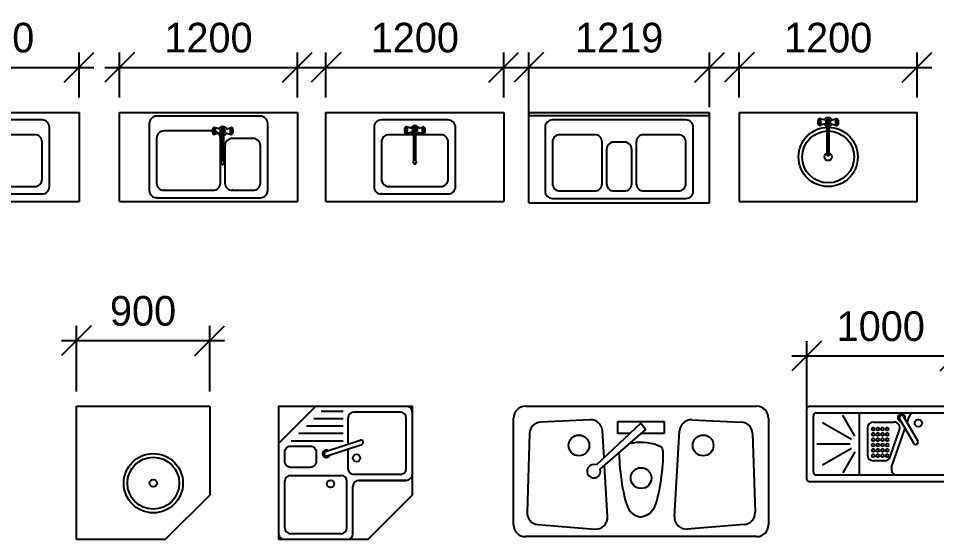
# Model space of a CAD drawing. Header units: millimetres. Extents: x 3103 to 179340, y -10977 to 70536.
# Drawn here: x 9506 to 15702, y 35999 to 39516 of the extents above; entities that cross this region are included whole.
import ezdxf

# ---------------------------------------------------------------- set-up
doc = ezdxf.new("R2010")
doc.units = ezdxf.units.MM
doc.header["$LTSCALE"] = 0.5
doc.layers.add('kuhnja', color=190, linetype='Continuous')
doc.layers.add('MEBEL', color=1, linetype='Continuous')
doc.styles.add('WROMLATS', font='wromlats.shx', dxfattribs={"bigfont": 'bigfont.shx'})
doc.dimstyles.new('juka', dxfattribs={"dimscale": 100, "dimtxt": 2, "dimasz": 2, "dimexe": 1, "dimexo": 1, "dimgap": 1, "dimtad": 1, "dimtoh": 1, "dimdec": 0, "dimzin": 0, "dimdsep": 46, "dimtxsty": 'WROMLATS', "dimblk": 'OBLIQUE', "dimcen": -3, "dimdle": 1, "dimclrd": 256, "dimclre": 256, "dimclrt": 256, "dimadec": 0, "dimazin": 0, "dimtfac": 1, "dimtdec": 0, "dimtix": 1, "dimtmove": 2, "dimatfit": 3, "dimldrblk": 'ORIGIN2', "dimfxl": 1, "dimtvp": 2.5, "dimtolj": 1, "dimtzin": 0, "dimarcsym": 0})

# ---------------------------------------------------------------- blocks, each defined once
blk = doc.blocks.new('Cab Base 2D_31')
at = {"layer": 'kuhnja', "linetype": 'Continuous'}
for p, q in [((0, 600), (1200, 600)), ((950, 575), (250, 575)), ((200, 525), (200, 75)), ((635.6, 497.6), (630.4, 493.8)), ((638.4, 499), (635.6, 497.6)), ((641.2, 497.6), (638.4, 499)), ((675.9, 487), (638.4, 499)), ((643.7, 493.4), (641.2, 497.6)), ((716.1, 487), (753.6, 499)), ((750.8, 497.6), (748.3, 493.4)), ((753.6, 499), (750.8, 497.6)), ((756.4, 497.6), (753.6, 499)), ((756.4, 497.6), (761.6, 493.8)), ((1000, 75), (1000, 525)), ((631, 475), (300, 475)), ((626.9, 485), (626, 478.5)), ((626, 478.5), (626, 471.5)), ((626, 471.5), (626.9, 465)), ((628.4, 490.3), (626.9, 485)), ((626.9, 465), (628.4, 459.7)), ((630.4, 493.8), (628.4, 490.3)), ((628.4, 459.7), (630.4, 456.2)), ((632.8, 495), (630.4, 493.8)), ((630.4, 456.2), (632.8, 455)), ((635.6, 452.4), (630.4, 456.2)), ((635.1, 493.8), (632.8, 495)), ((632.8, 455), (635.1, 456.2)), ((637.2, 490.3), (635.1, 493.8)), ((635.1, 456.2), (637.2, 459.7)), ((635.6, 452.4), (638.4, 451)), ((638.7, 485), (637.2, 490.3)), ((637.2, 459.7), (638.7, 465)), ((675.9, 463), (638.4, 451)), ((638.4, 451), (641.2, 452.4)), ((639.5, 478.5), (638.7, 485)), ((638.7, 465), (639.5, 471.5)), ((639.5, 471.5), (639.5, 478.5)), ((641.2, 452.4), (643.7, 456.6)), ((645.5, 487), (643.7, 493.4)), ((643.7, 456.6), (645.5, 463)), ((646.5, 479.2), (645.5, 487)), ((645.5, 463), (646.5, 470.8)), ((646.5, 470.8), (646.5, 479.2)), ((681.3, 483.5), (679.3, 478)), ((679.3, 478), (679.3, 472)), ((679.3, 472), (681.3, 466.5)), ((682.1, 483), (680.2, 477.8)), ((680.2, 477.8), (680.2, 472.2)), ((680.2, 472.2), (682.1, 467)), ((685.1, 488), (681.3, 483.5)), ((681.3, 466.5), (685.1, 462)), ((685.7, 487.3), (682.1, 483)), ((682.1, 467), (685.7, 462.7)), ((690.2, 491), (685.1, 488)), ((685.1, 462), (688.1, 460.2)), ((690.5, 490), (685.7, 487.3)), ((685.7, 462.7), (688.1, 461.4)), ((687.3, 480), (686.2, 476.7)), ((686.2, 476.7), (686.2, 473.3)), ((686.2, 473.3), (687.3, 470)), ((689.6, 482.7), (687.3, 480)), ((687.3, 470), (688.1, 469.1)), ((689.1, 479), (688.1, 476.4)), ((688.1, 476.4), (688.1, 269.3)), ((690.9, 481.1), (689.1, 479)), ((692.6, 484.4), (689.6, 482.7)), ((696, 492), (690.2, 491)), ((696, 491), (690.5, 490)), ((693.3, 482.5), (690.9, 481.1)), ((696, 485), (692.6, 484.4)), ((696, 483), (693.3, 482.5)), ((701.8, 491), (696, 492)), ((701.5, 490), (696, 491)), ((699.4, 484.4), (696, 485)), ((698.7, 482.5), (696, 483)), ((701.1, 481.1), (698.7, 482.5)), ((702.4, 482.7), (699.4, 484.4)), ((702.9, 479), (701.1, 481.1)), ((706.3, 487.3), (701.5, 490)), ((706.9, 488), (701.8, 491)), ((704.7, 480), (702.4, 482.7)), ((703.9, 476.4), (702.9, 479)), ((703.9, 269.3), (703.9, 476.4)), ((703.9, 469.1), (704.7, 470)), ((703.9, 461.4), (706.3, 462.7)), ((703.9, 460.2), (706.9, 462)), ((705.8, 476.7), (704.7, 480)), ((704.7, 470), (705.8, 473.3)), ((705.8, 473.3), (705.8, 476.7)), ((709.9, 483), (706.3, 487.3)), ((706.3, 462.7), (709.9, 467)), ((710.7, 483.5), (706.9, 488)), ((706.9, 462), (710.7, 466.5)), ((711.8, 477.8), (709.9, 483)), ((709.9, 467), (711.8, 472.2)), ((712.7, 478), (710.7, 483.5)), ((710.7, 466.5), (712.7, 472)), ((711.8, 472.2), (711.8, 477.8)), ((712.7, 472), (712.7, 478)), ((716.1, 463), (753.6, 451)), ((746.5, 487), (745.5, 479.2)), ((745.5, 479.2), (745.5, 470.8)), ((745.5, 470.8), (746.5, 463)), ((748.3, 493.4), (746.5, 487)), ((746.5, 463), (748.3, 456.6)), ((748.3, 456.6), (750.8, 452.4)), ((750.8, 452.4), (753.6, 451)), ((753.3, 485), (752.5, 478.5)), ((752.5, 478.5), (752.5, 471.5)), ((752.5, 471.5), (753.3, 465)), ((754.8, 490.3), (753.3, 485)), ((753.3, 465), (754.8, 459.7)), ((753.6, 451), (756.4, 452.4)), ((756.9, 493.8), (754.8, 490.3)), ((754.8, 459.7), (756.9, 456.2)), ((756.4, 452.4), (761.6, 456.2)), ((759.2, 495), (756.9, 493.8)), ((756.9, 456.2), (759.2, 455)), ((761.6, 493.8), (759.2, 495)), ((759.2, 455), (761.6, 456.2)), ((763.6, 490.3), (761.6, 493.8)), ((761.6, 456.2), (763.6, 459.7)), ((765.1, 485), (763.6, 490.3)), ((763.6, 459.7), (765.1, 465)), ((766, 478.5), (765.1, 485)), ((765.1, 465), (766, 471.5)), ((766, 471.5), (766, 478.5)), ((250, 425), (250, 125)), ((681, 125), (681, 425)), ((711, 375), (711, 125)), ((900, 425), (761, 425)), ((950, 125), (950, 375)), ((686.5, 267.4), (685.2, 263.9)), ((685.2, 263.9), (685.2, 260.2)), ((685.2, 260.2), (686.5, 256.7)), ((686.2, 256.3), (685.2, 260.2)), ((686.2, 256.3), (687.3, 253.1)), ((688.1, 269.3), (686.5, 267.4)), ((686.5, 256.7), (688.9, 253.8)), ((687.3, 253.1), (689.6, 250.5)), ((688.9, 253.8), (692.2, 252)), ((689.6, 250.5), (692.6, 248.8)), ((692.2, 252), (696, 251.3)), ((692.6, 248.8), (696, 248.3)), ((696, 251.3), (699.8, 252)), ((696, 248.3), (699.4, 248.8)), ((699.4, 248.8), (702.4, 250.5)), ((699.8, 252), (703.1, 253.8)), ((702.4, 250.5), (704.7, 253.1)), ((703.1, 253.8), (705.5, 256.7)), ((705.5, 267.4), (703.9, 269.3)), ((704.7, 253.1), (705.8, 256.3)), ((706.8, 263.9), (705.5, 267.4)), ((705.5, 256.7), (706.8, 260.2)), ((705.8, 256.3), (706.8, 260.2)), ((706.8, 260.2), (706.8, 263.9)), ((300, 75), (631, 75)), ((761, 75), (900, 75)), ((0, 0), (1200, 0)), ((250, 25), (950, 25))]:
    blk.add_line(p, q, dxfattribs=at)
at = {"layer": 'kuhnja'}
for p, q in [((0, 0), (0, 600)), ((1200, 600), (1200, 0))]:
    blk.add_line(p, q, dxfattribs=at)
at = {"layer": 'kuhnja', "linetype": 'Continuous'}
for centre, radius, start, end in [((250, 525), 50, 90, 180), ((950, 525), 50, 0, 90), ((696, 475), 30, 27.97653, 152.02347), ((300, 425), 50, 90, 180), ((631, 425), 50, 0, 90), ((696, 475), 30, 207.97653, 254.77469), ((696, 475), 30, 285.22531, 332.02347), ((761, 375), 50, 90, 180), ((900, 375), 50, 0, 90), ((300, 125), 50, 180, 270), ((631, 125), 50, 270, 0), ((761, 125), 50, 180, 270), ((900, 125), 50, 270, 0), ((250, 75), 50, 180, 270), ((950, 75), 50, 270, 0)]:
    blk.add_arc(centre, radius, start, end, dxfattribs=at)
for p in [(300, 75), (761, 75), (250, 25)]:
    blk.add_point(p, dxfattribs=at)
blk = doc.blocks.new('Cab Base 2D_34')
at = {"layer": 'kuhnja', "linetype": 'Continuous'}
for p, q in [((0, 600), (1200, 600)), ((200, 500), (200, 100)), ((950, 550), (250, 550)), ((534.4, 498.8), (532.4, 495.3)), ((539.6, 502.6), (534.4, 498.8)), ((536.8, 500), (534.4, 498.8)), ((539.1, 498.8), (536.8, 500)), ((541.2, 495.3), (539.1, 498.8)), ((542.4, 504), (539.6, 502.6)), ((545.2, 502.6), (542.4, 504)), ((579.9, 492), (542.4, 504)), ((547.7, 498.4), (545.2, 502.6)), ((549.5, 492), (547.7, 498.4)), ((594.2, 496), (589.1, 493)), ((600, 497), (594.2, 496)), ((600, 496), (594.5, 495)), ((605.8, 496), (600, 497)), ((605.5, 495), (600, 496)), ((610.9, 493), (605.8, 496)), ((620.1, 492), (657.6, 504)), ((652.3, 498.4), (650.5, 492)), ((654.8, 502.6), (652.3, 498.4)), ((657.6, 504), (654.8, 502.6)), ((660.4, 502.6), (657.6, 504)), ((660.9, 498.8), (658.8, 495.3)), ((660.4, 502.6), (665.6, 498.8)), ((663.2, 500), (660.9, 498.8)), ((665.6, 498.8), (663.2, 500)), ((667.6, 495.3), (665.6, 498.8)), ((1000, 100), (1000, 500)), ((535, 450), (300, 450)), ((530.9, 490), (530, 483.5)), ((530, 483.5), (530, 476.5)), ((530, 476.5), (530.9, 470)), ((532.4, 495.3), (530.9, 490)), ((530.9, 470), (532.4, 464.7)), ((532.4, 464.7), (534.4, 461.2)), ((534.4, 461.2), (536.8, 460)), ((539.6, 457.4), (534.4, 461.2)), ((536.8, 460), (539.1, 461.2)), ((539.1, 461.2), (541.2, 464.7)), ((539.6, 457.4), (542.4, 456)), ((542.7, 490), (541.2, 495.3)), ((541.2, 464.7), (542.7, 470)), ((579.9, 468), (542.4, 456)), ((542.4, 456), (545.2, 457.4)), ((543.5, 483.5), (542.7, 490)), ((542.7, 470), (543.5, 476.5)), ((543.5, 476.5), (543.5, 483.5)), ((545.2, 457.4), (547.7, 461.6)), ((547.7, 461.6), (549.5, 468)), ((550.5, 484.2), (549.5, 492)), ((549.5, 468), (550.5, 475.8)), ((550.5, 475.8), (550.5, 484.2)), ((585.3, 488.5), (583.3, 483)), ((583.3, 483), (583.3, 477)), ((583.3, 477), (585.3, 471.5)), ((586.1, 488), (584.2, 482.8)), ((584.2, 482.8), (584.2, 477.2)), ((584.2, 477.2), (586.1, 472)), ((589.1, 493), (585.3, 488.5)), ((585.3, 471.5), (589.1, 467)), ((589.7, 492.3), (586.1, 488)), ((586.1, 472), (589.7, 467.7)), ((589.1, 467), (592.1, 465.2)), ((594.5, 495), (589.7, 492.3)), ((589.7, 467.7), (592.1, 466.4)), ((591.3, 485), (590.2, 481.7)), ((590.2, 481.7), (590.2, 478.3)), ((590.2, 478.3), (591.3, 475)), ((593.6, 487.7), (591.3, 485)), ((591.3, 475), (592.1, 474.1)), ((593.1, 484), (592.1, 481.4)), ((592.1, 481.4), (592.1, 274.3)), ((594.9, 486.1), (593.1, 484)), ((596.6, 489.4), (593.6, 487.7)), ((597.3, 487.5), (594.9, 486.1)), ((600, 490), (596.6, 489.4)), ((600, 488), (597.3, 487.5)), ((603.4, 489.4), (600, 490)), ((602.7, 487.5), (600, 488)), ((605.1, 486.1), (602.7, 487.5)), ((606.4, 487.7), (603.4, 489.4)), ((606.9, 484), (605.1, 486.1)), ((610.3, 492.3), (605.5, 495)), ((608.7, 485), (606.4, 487.7)), ((607.9, 481.4), (606.9, 484)), ((607.9, 274.3), (607.9, 481.4)), ((607.9, 474.1), (608.7, 475)), ((607.9, 466.4), (610.3, 467.7)), ((607.9, 465.2), (610.9, 467)), ((609.8, 481.7), (608.7, 485)), ((608.7, 475), (609.8, 478.3)), ((609.8, 478.3), (609.8, 481.7)), ((613.9, 488), (610.3, 492.3)), ((610.3, 467.7), (613.9, 472)), ((614.7, 488.5), (610.9, 493)), ((610.9, 467), (614.7, 471.5)), ((615.8, 482.8), (613.9, 488)), ((613.9, 472), (615.8, 477.2)), ((616.7, 483), (614.7, 488.5)), ((614.7, 471.5), (616.7, 477)), ((615.8, 477.2), (615.8, 482.8)), ((616.7, 477), (616.7, 483)), ((620.1, 468), (657.6, 456)), ((650.5, 492), (649.5, 484.2)), ((649.5, 484.2), (649.5, 475.8)), ((649.5, 475.8), (650.5, 468)), ((650.5, 468), (652.3, 461.6)), ((652.3, 461.6), (654.8, 457.4)), ((654.8, 457.4), (657.6, 456)), ((657.3, 490), (656.5, 483.5)), ((656.5, 483.5), (656.5, 476.5)), ((656.5, 476.5), (657.3, 470)), ((658.8, 495.3), (657.3, 490)), ((657.3, 470), (658.8, 464.7)), ((657.6, 456), (660.4, 457.4)), ((658.8, 464.7), (660.9, 461.2)), ((660.4, 457.4), (665.6, 461.2)), ((660.9, 461.2), (663.2, 460)), ((663.2, 460), (665.6, 461.2)), ((900, 450), (665, 450)), ((665.6, 461.2), (667.6, 464.7)), ((669.1, 490), (667.6, 495.3)), ((667.6, 464.7), (669.1, 470)), ((670, 483.5), (669.1, 490)), ((669.1, 470), (670, 476.5)), ((670, 476.5), (670, 483.5)), ((250, 400), (250, 150)), ((585, 150), (585, 400)), ((615, 400), (615, 150)), ((950, 150), (950, 400)), ((590.5, 272.4), (589.2, 268.9)), ((589.2, 268.9), (589.2, 265.2)), ((589.2, 265.2), (590.5, 261.7)), ((590.2, 261.3), (589.2, 265.2)), ((590.2, 261.3), (591.3, 258.1)), ((592.1, 274.3), (590.5, 272.4)), ((590.5, 261.7), (592.9, 258.8)), ((591.3, 258.1), (593.6, 255.5)), ((592.9, 258.8), (596.2, 257)), ((593.6, 255.5), (596.6, 253.8)), ((596.2, 257), (600, 256.3)), ((596.6, 253.8), (600, 253.3)), ((600, 256.3), (603.8, 257)), ((600, 253.3), (603.4, 253.8)), ((603.4, 253.8), (606.4, 255.5)), ((603.8, 257), (607.1, 258.8)), ((606.4, 255.5), (608.7, 258.1)), ((607.1, 258.8), (609.5, 261.7)), ((609.5, 272.4), (607.9, 274.3)), ((608.7, 258.1), (609.8, 261.3)), ((610.8, 268.9), (609.5, 272.4)), ((609.5, 261.7), (610.8, 265.2)), ((609.8, 261.3), (610.8, 265.2)), ((610.8, 265.2), (610.8, 268.9)), ((300, 100), (535, 100)), ((665, 100), (900, 100)), ((0, 0), (1200, 0)), ((250, 50), (950, 50))]:
    blk.add_line(p, q, dxfattribs=at)
at = {"layer": 'kuhnja'}
for p, q in [((0, 0), (0, 600)), ((1200, 600), (1200, 0))]:
    blk.add_line(p, q, dxfattribs=at)
at = {"layer": 'kuhnja', "linetype": 'Continuous'}
for centre, radius, start, end in [((250, 500), 50, 90, 180), ((600, 480), 30, 27.97653, 152.02347), ((950, 500), 50, 0, 90), ((300, 400), 50, 90, 180), ((535, 400), 50, 0, 90), ((600, 480), 30, 207.97653, 254.77469), ((600, 480), 30, 285.22531, 332.02347), ((665, 400), 50, 90, 180), ((900, 400), 50, 0, 90), ((300, 150), 50, 180, 270), ((535, 150), 50, 270, 0), ((665, 150), 50, 180, 270), ((900, 150), 50, 270, 0), ((250, 100), 50, 180, 270), ((950, 100), 50, 270, 0)]:
    blk.add_arc(centre, radius, start, end, dxfattribs=at)
for p in [(300, 100), (665, 100), (250, 50)]:
    blk.add_point(p, dxfattribs=at)
blk = doc.blocks.new('Cab Base 2D_36')
at = {"layer": 'kuhnja', "linetype": 'Continuous'}
for p, q in [((0, 600), (1200, 600)), ((325, 500), (325, 100)), ((825, 550), (375, 550)), ((534.4, 498.8), (532.4, 495.3)), ((539.6, 502.6), (534.4, 498.8)), ((536.8, 500), (534.4, 498.8)), ((539.1, 498.8), (536.8, 500)), ((541.2, 495.3), (539.1, 498.8)), ((542.4, 504), (539.6, 502.6)), ((545.2, 502.6), (542.4, 504)), ((579.9, 492), (542.4, 504)), ((547.7, 498.4), (545.2, 502.6)), ((549.5, 492), (547.7, 498.4)), ((594.2, 496), (589.1, 493)), ((600, 497), (594.2, 496)), ((600, 496), (594.5, 495)), ((605.8, 496), (600, 497)), ((605.5, 495), (600, 496)), ((610.9, 493), (605.8, 496)), ((620.1, 492), (657.6, 504)), ((652.3, 498.4), (650.5, 492)), ((654.8, 502.6), (652.3, 498.4)), ((657.6, 504), (654.8, 502.6)), ((660.4, 502.6), (657.6, 504)), ((660.9, 498.8), (658.8, 495.3)), ((660.4, 502.6), (665.6, 498.8)), ((663.2, 500), (660.9, 498.8)), ((665.6, 498.8), (663.2, 500)), ((667.6, 495.3), (665.6, 498.8)), ((875, 100), (875, 500)), ((775, 450), (425, 450)), ((530.9, 490), (530, 483.5)), ((530, 483.5), (530, 476.5)), ((530, 476.5), (530.9, 470)), ((532.4, 495.3), (530.9, 490)), ((530.9, 470), (532.4, 464.7)), ((532.4, 464.7), (534.4, 461.2)), ((534.4, 461.2), (536.8, 460)), ((539.6, 457.4), (534.4, 461.2)), ((536.8, 460), (539.1, 461.2)), ((539.1, 461.2), (541.2, 464.7)), ((539.6, 457.4), (542.4, 456)), ((542.7, 490), (541.2, 495.3)), ((541.2, 464.7), (542.7, 470)), ((579.9, 468), (542.4, 456)), ((542.4, 456), (545.2, 457.4)), ((543.5, 483.5), (542.7, 490)), ((542.7, 470), (543.5, 476.5)), ((543.5, 476.5), (543.5, 483.5)), ((545.2, 457.4), (547.7, 461.6)), ((547.7, 461.6), (549.5, 468)), ((550.5, 484.2), (549.5, 492)), ((549.5, 468), (550.5, 475.8)), ((550.5, 475.8), (550.5, 484.2)), ((585.3, 488.5), (583.3, 483)), ((583.3, 483), (583.3, 477)), ((583.3, 477), (585.3, 471.5)), ((586.1, 488), (584.2, 482.8)), ((584.2, 482.8), (584.2, 477.2)), ((584.2, 477.2), (586.1, 472)), ((589.1, 493), (585.3, 488.5)), ((585.3, 471.5), (589.1, 467)), ((589.7, 492.3), (586.1, 488)), ((586.1, 472), (589.7, 467.7)), ((589.1, 467), (592.1, 465.2)), ((594.5, 495), (589.7, 492.3)), ((589.7, 467.7), (592.1, 466.4)), ((591.3, 485), (590.2, 481.7)), ((590.2, 481.7), (590.2, 478.3)), ((590.2, 478.3), (591.3, 475)), ((593.6, 487.7), (591.3, 485)), ((591.3, 475), (592.1, 474.1)), ((593.1, 484), (592.1, 481.4)), ((592.1, 481.4), (592.1, 274.3)), ((594.9, 486.1), (593.1, 484)), ((596.6, 489.4), (593.6, 487.7)), ((597.3, 487.5), (594.9, 486.1)), ((600, 490), (596.6, 489.4)), ((600, 488), (597.3, 487.5)), ((603.4, 489.4), (600, 490)), ((602.7, 487.5), (600, 488)), ((605.1, 486.1), (602.7, 487.5)), ((606.4, 487.7), (603.4, 489.4)), ((606.9, 484), (605.1, 486.1)), ((610.3, 492.3), (605.5, 495)), ((608.7, 485), (606.4, 487.7)), ((607.9, 481.4), (606.9, 484)), ((607.9, 274.3), (607.9, 481.4)), ((607.9, 474.1), (608.7, 475)), ((607.9, 466.4), (610.3, 467.7)), ((607.9, 465.2), (610.9, 467)), ((609.8, 481.7), (608.7, 485)), ((608.7, 475), (609.8, 478.3)), ((609.8, 478.3), (609.8, 481.7)), ((613.9, 488), (610.3, 492.3)), ((610.3, 467.7), (613.9, 472)), ((614.7, 488.5), (610.9, 493)), ((610.9, 467), (614.7, 471.5)), ((615.8, 482.8), (613.9, 488)), ((613.9, 472), (615.8, 477.2)), ((616.7, 483), (614.7, 488.5)), ((614.7, 471.5), (616.7, 477)), ((615.8, 477.2), (615.8, 482.8)), ((616.7, 477), (616.7, 483)), ((620.1, 468), (657.6, 456)), ((650.5, 492), (649.5, 484.2)), ((649.5, 484.2), (649.5, 475.8)), ((649.5, 475.8), (650.5, 468)), ((650.5, 468), (652.3, 461.6)), ((652.3, 461.6), (654.8, 457.4)), ((654.8, 457.4), (657.6, 456)), ((657.3, 490), (656.5, 483.5)), ((656.5, 483.5), (656.5, 476.5)), ((656.5, 476.5), (657.3, 470)), ((658.8, 495.3), (657.3, 490)), ((657.3, 470), (658.8, 464.7)), ((657.6, 456), (660.4, 457.4)), ((658.8, 464.7), (660.9, 461.2)), ((660.4, 457.4), (665.6, 461.2)), ((660.9, 461.2), (663.2, 460)), ((663.2, 460), (665.6, 461.2)), ((665.6, 461.2), (667.6, 464.7)), ((669.1, 490), (667.6, 495.3)), ((667.6, 464.7), (669.1, 470)), ((670, 483.5), (669.1, 490)), ((669.1, 470), (670, 476.5)), ((670, 476.5), (670, 483.5)), ((375, 400), (375, 150)), ((825, 150), (825, 400)), ((590.5, 272.4), (589.2, 268.9)), ((589.2, 268.9), (589.2, 265.2)), ((589.2, 265.2), (590.5, 261.7)), ((590.2, 261.3), (589.2, 265.2)), ((590.2, 261.3), (591.3, 258.1)), ((592.1, 274.3), (590.5, 272.4)), ((590.5, 261.7), (592.9, 258.8)), ((591.3, 258.1), (593.6, 255.5)), ((592.9, 258.8), (596.2, 257)), ((593.6, 255.5), (596.6, 253.8)), ((596.2, 257), (600, 256.3)), ((596.6, 253.8), (600, 253.3)), ((600, 256.3), (603.8, 257)), ((600, 253.3), (603.4, 253.8)), ((603.4, 253.8), (606.4, 255.5)), ((603.8, 257), (607.1, 258.8)), ((606.4, 255.5), (608.7, 258.1)), ((607.1, 258.8), (609.5, 261.7)), ((609.5, 272.4), (607.9, 274.3)), ((608.7, 258.1), (609.8, 261.3)), ((610.8, 268.9), (609.5, 272.4)), ((609.5, 261.7), (610.8, 265.2)), ((609.8, 261.3), (610.8, 265.2)), ((610.8, 265.2), (610.8, 268.9)), ((425, 100), (775, 100)), ((0, 0), (1200, 0)), ((375, 50), (825, 50))]:
    blk.add_line(p, q, dxfattribs=at)
at = {"layer": 'kuhnja'}
for p, q in [((0, 0), (0, 600)), ((1200, 600), (1200, 0))]:
    blk.add_line(p, q, dxfattribs=at)
at = {"layer": 'kuhnja', "linetype": 'Continuous'}
for centre, radius, start, end in [((375, 500), 50, 90, 180), ((600, 480), 30, 27.97653, 152.02347), ((825, 500), 50, 0, 90), ((425, 400), 50, 90, 180), ((600, 480), 30, 207.97653, 254.77469), ((600, 480), 30, 285.22531, 332.02347), ((775, 400), 50, 0, 90), ((425, 150), 50, 180, 270), ((775, 150), 50, 270, 0), ((375, 100), 50, 180, 270), ((825, 100), 50, 270, 0)]:
    blk.add_arc(centre, radius, start, end, dxfattribs=at)
for p in [(425, 100), (375, 50)]:
    blk.add_point(p, dxfattribs=at)
blk = doc.blocks.new('Cab Base 2D_37')
at = {"layer": 'kuhnja', "linetype": 'Continuous'}
for p, q in [((0, 600), (1200, 600)), ((542.4, 559), (539.6, 557.6)), ((545.2, 557.6), (542.4, 559)), ((579.9, 547), (542.4, 559)), ((620.1, 547), (657.6, 559)), ((657.6, 559), (654.8, 557.6)), ((660.4, 557.6), (657.6, 559)), ((530.9, 545), (530, 538.5)), ((530, 538.5), (530, 531.5)), ((530, 531.5), (530.9, 525)), ((532.4, 550.3), (530.9, 545)), ((530.9, 525), (532.4, 519.7)), ((534.4, 553.8), (532.4, 550.3)), ((532.4, 519.7), (534.4, 516.2)), ((539.6, 557.6), (534.4, 553.8)), ((536.8, 555), (534.4, 553.8)), ((534.4, 516.2), (536.8, 515)), ((539.6, 512.4), (534.4, 516.2)), ((539.1, 553.8), (536.8, 555)), ((536.8, 515), (539.1, 516.2)), ((541.2, 550.3), (539.1, 553.8)), ((539.1, 516.2), (541.2, 519.7)), ((539.6, 512.4), (542.4, 511)), ((542.7, 545), (541.2, 550.3)), ((541.2, 519.7), (542.7, 525)), ((579.9, 523), (542.4, 511)), ((542.4, 511), (545.2, 512.4)), ((543.5, 538.5), (542.7, 545)), ((542.7, 525), (543.5, 531.5)), ((543.5, 531.5), (543.5, 538.5)), ((547.7, 553.4), (545.2, 557.6)), ((545.2, 512.4), (547.7, 516.6)), ((549.5, 547), (547.7, 553.4)), ((547.7, 516.6), (549.5, 523)), ((550.5, 539.2), (549.5, 547)), ((549.5, 523), (550.5, 530.8)), ((550.5, 530.8), (550.5, 539.2)), ((585.3, 543.5), (583.3, 538)), ((583.3, 538), (583.3, 532)), ((583.3, 532), (585.3, 526.5)), ((586.1, 543), (584.2, 537.8)), ((584.2, 537.8), (584.2, 532.2)), ((584.2, 532.2), (586.1, 527)), ((589.1, 548), (585.3, 543.5)), ((585.3, 526.5), (589.1, 522)), ((589.7, 547.3), (586.1, 543)), ((586.1, 527), (589.7, 522.7)), ((594.2, 551), (589.1, 548)), ((589.1, 522), (592.1, 520.2)), ((594.5, 550), (589.7, 547.3)), ((589.7, 522.7), (592.1, 521.4)), ((591.3, 540), (590.2, 536.7)), ((590.2, 536.7), (590.2, 533.3)), ((590.2, 533.3), (591.3, 530)), ((593.6, 542.7), (591.3, 540)), ((591.3, 530), (592.1, 529.1)), ((593.1, 539), (592.1, 536.4)), ((592.1, 536.4), (592.1, 329.3)), ((594.9, 541.1), (593.1, 539)), ((596.6, 544.4), (593.6, 542.7)), ((600, 552), (594.2, 551)), ((600, 551), (594.5, 550)), ((597.3, 542.5), (594.9, 541.1)), ((600, 545), (596.6, 544.4)), ((600, 543), (597.3, 542.5)), ((605.8, 551), (600, 552)), ((605.5, 550), (600, 551)), ((603.4, 544.4), (600, 545)), ((602.7, 542.5), (600, 543)), ((605.1, 541.1), (602.7, 542.5)), ((606.4, 542.7), (603.4, 544.4)), ((606.9, 539), (605.1, 541.1)), ((610.3, 547.3), (605.5, 550)), ((610.9, 548), (605.8, 551)), ((608.7, 540), (606.4, 542.7)), ((607.9, 536.4), (606.9, 539)), ((607.9, 329.3), (607.9, 536.4)), ((607.9, 529.1), (608.7, 530)), ((607.9, 521.4), (610.3, 522.7)), ((607.9, 520.2), (610.9, 522)), ((609.8, 536.7), (608.7, 540)), ((608.7, 530), (609.8, 533.3)), ((609.8, 533.3), (609.8, 536.7)), ((613.9, 543), (610.3, 547.3)), ((610.3, 522.7), (613.9, 527)), ((614.7, 543.5), (610.9, 548)), ((610.9, 522), (614.7, 526.5)), ((615.8, 537.8), (613.9, 543)), ((613.9, 527), (615.8, 532.2)), ((616.7, 538), (614.7, 543.5)), ((614.7, 526.5), (616.7, 532)), ((615.8, 532.2), (615.8, 537.8)), ((616.7, 532), (616.7, 538)), ((620.1, 523), (657.6, 511)), ((650.5, 547), (649.5, 539.2)), ((649.5, 539.2), (649.5, 530.8)), ((649.5, 530.8), (650.5, 523)), ((652.3, 553.4), (650.5, 547)), ((650.5, 523), (652.3, 516.6)), ((654.8, 557.6), (652.3, 553.4)), ((652.3, 516.6), (654.8, 512.4)), ((654.8, 512.4), (657.6, 511)), ((657.3, 545), (656.5, 538.5)), ((656.5, 538.5), (656.5, 531.5)), ((656.5, 531.5), (657.3, 525)), ((658.8, 550.3), (657.3, 545)), ((657.3, 525), (658.8, 519.7)), ((657.6, 511), (660.4, 512.4)), ((660.9, 553.8), (658.8, 550.3)), ((658.8, 519.7), (660.9, 516.2)), ((660.4, 557.6), (665.6, 553.8)), ((660.4, 512.4), (665.6, 516.2)), ((663.2, 555), (660.9, 553.8)), ((660.9, 516.2), (663.2, 515)), ((665.6, 553.8), (663.2, 555)), ((663.2, 515), (665.6, 516.2)), ((667.6, 550.3), (665.6, 553.8)), ((665.6, 516.2), (667.6, 519.7)), ((669.1, 545), (667.6, 550.3)), ((667.6, 519.7), (669.1, 525)), ((670, 538.5), (669.1, 545)), ((669.1, 525), (670, 531.5)), ((670, 531.5), (670, 538.5)), ((590.5, 327.4), (589.2, 323.9)), ((589.2, 323.9), (589.2, 320.2)), ((589.2, 320.2), (590.5, 316.7)), ((590.2, 316.3), (589.2, 320.2)), ((590.2, 316.3), (591.3, 313.1)), ((592.1, 329.3), (590.5, 327.4)), ((590.5, 316.7), (592.9, 313.8)), ((591.3, 313.1), (593.6, 310.5)), ((592.9, 313.8), (596.2, 312)), ((593.6, 310.5), (596.6, 308.8)), ((596.2, 312), (600, 311.3)), ((600, 311.3), (603.8, 312)), ((603.4, 308.8), (606.4, 310.5)), ((603.8, 312), (607.1, 313.8)), ((606.4, 310.5), (608.7, 313.1)), ((607.1, 313.8), (609.5, 316.7)), ((609.5, 327.4), (607.9, 329.3)), ((608.7, 313.1), (609.8, 316.3)), ((610.8, 323.9), (609.5, 327.4)), ((609.5, 316.7), (610.8, 320.2)), ((609.8, 316.3), (610.8, 320.2)), ((610.8, 320.2), (610.8, 323.9)), ((596.6, 308.8), (600, 308.3)), ((600, 308.3), (603.4, 308.8)), ((0, 0), (1200, 0))]:
    blk.add_line(p, q, dxfattribs=at)
at = {"layer": 'kuhnja'}
for p, q in [((0, 600), (0, 0)), ((1200, 0), (1200, 600))]:
    blk.add_line(p, q, dxfattribs=at)
at = {"layer": 'kuhnja', "linetype": 'Continuous'}
for radius in [200, 175, 25]:
    blk.add_circle((600, 300), radius, dxfattribs=at)
for start, end in [(27.97653, 152.02347), (207.97653, 254.77469), (285.22531, 332.02347)]:
    blk.add_arc((600, 535), 30, start, end, dxfattribs=at)
blk = doc.blocks.new('Cab Base Corn-C Sink_49')
at = {"layer": 'kuhnja', "linetype": 'Continuous'}
for p, q in [((0, 0), (0, 900)), ((0, 900), (900, 900)), ((600, 0), (900, 300))]:
    blk.add_line(p, q, dxfattribs=at)
at = {"layer": 'kuhnja'}
for p, q in [((900, 900), (900, 300)), ((600, 0), (0, 0))]:
    blk.add_line(p, q, dxfattribs=at)
at = {"layer": 'kuhnja', "linetype": 'Continuous'}
for radius in [200, 175, 25]:
    blk.add_circle((519.3, 380.7), radius, dxfattribs=at)
blk = doc.blocks.new('s_21')
at = {"layer": 'kuhnja'}
for p, q in [((-250, -250), (0, 0)), ((0, 0), (610, 0)), ((183.4, -34.9), (35.9, -34.9)), ((570, -40), (256.5, -40)), ((650, -40), (650, -460)), ((183.4, -84.9), (-14.1, -84.9)), ((216.5, -80), (216.5, -256.9)), ((610, -420), (610, -80)), ((183.4, -184.9), (-114.1, -184.9)), ((183.4, -134.9), (-64.1, -134.9)), ((183.4, -234.9), (-165.9, -234.9)), ((66.1, -306.6), (300, -229.4)), ((-250, -860), (-250, -250)), ((75.5, -335), (309.4, -257.9)), ((216.5, -288.5), (216.5, -420)), ((-170, -466.5), (170, -466.5)), ((570, -460), (256.5, -460)), ((-210, -820), (-210, -506.5)), ((210, -820), (210, -506.5)), ((250, -860), (250, -540)), ((610, -500), (290, -500)), ((290, -500), (610, -500)), ((170, -860), (-170, -860)), ((210, -900), (-210, -900))]:
    blk.add_line(p, q, dxfattribs=at)
blk.add_lwpolyline([(-250, -900), (-250, 0), (650, 0), (650, -600), (350, -900), (-250, -900)], close=True, dxfattribs=at)
blk.add_lwpolyline([(-209.7, -372.5), (-209.7, -309, -0.414214), (-169.7, -269), (-38.2, -269, -0.414214), (1.8, -309), (1.8, -372.5, -0.414214), (-38.2, -412.5), (-169.7, -412.5, -0.414214)], format="xyb", close=True, dxfattribs=at)
for centre in [(273.8, -349.2), (99.2, -523.8)]:
    blk.add_circle(centre, 25, dxfattribs=at)
for centre, radius, start, end in [((610, -40), 40, 0, 90), ((256.5, -80), 40, 90, 180), ((570, -80), 40, 0, 90), ((304.7, -243.6), 15, 288.25982, 108.25982), ((70.8, -320.8), 25, 55.12972, 341.38992), ((70.8, -320.8), 15, 108.25982, 288.25982), ((256.5, -420), 40, 180, 270), ((570, -420), 40, 270, 0), ((-170, -506.5), 40, 90, 180), ((170, -506.5), 40, 0, 90), ((610, -460), 40, 270, 0), ((290, -540), 40, 90, 180), ((-210, -860), 40, 180, 270), ((-170, -820), 40, 180, 270), ((170, -820), 40, 270, 0), ((210, -860), 40, 270, 0)]:
    blk.add_arc(centre, radius, start, end, dxfattribs=at)
blk = doc.blocks.new('S_35')
at = {"layer": 'kuhnja'}
for p, q in [((-450, 2150), (450, 2150)), ((-550, 100), (-550, 2050)), ((-319.7, 2015.2), (344.4, 2036.7)), ((550, 2050), (550, 100)), ((380.1, 1357.4), (-341.3, 1400)), ((-420.3, 1270.4), (-319.7, 1270.4)), ((-420.3, 879.6), (-420.3, 1270.4)), ((-319.7, 1270.4), (-319.7, 1074.7)), ((-406.1, 1072.7), (-354.6, 1114.7)), ((-20.1, 731.5), (-354.6, 1114.7)), ((-406.1, 1072.7), (-55.6, 698)), ((-319.7, 980.4), (-319.7, 879.6)), ((-319.7, 879.6), (-420.3, 879.6)), ((380.1, 792.6), (-51.1, 767.2)), ((-116.7, 763.3), (-341.3, 750)), ((-435.3, 645.7), (-416.4, 230.2)), ((447.3, 205.3), (485.7, 684.8)), ((-319.7, 134.8), (344.4, 113.3)), ((450, 0), (-450, 0))]:
    blk.add_line(p, q, dxfattribs=at)
for points in [[(447.3, 1944.7), (485.7, 1465.2)], [(-435.3, 1504.3), (-416.4, 1919.8)], [(-219.7, 1215.8), (-219.3, 1217.5), (-216.5, 1226.6), (-213.6, 1234.4), (-210.2, 1241.1), (-205.9, 1246.6), (-200.1, 1251), (-192.4, 1254.5), (-182.3, 1257), (-169.4, 1258.7), (-153.1, 1259.5), (-133.2, 1259.5), (-110, 1258.9), (-83.9, 1257.5), (-55.5, 1255.4), (-25.1, 1252.7), (6.7, 1249.4), (39.5, 1245.5), (72.8, 1241), (106.2, 1236), (139.1, 1230.4), (171.2, 1224.3), (202, 1217.7), (231.1, 1210.5), (258, 1202.9), (282.3, 1194.7), (303.6, 1186.1), (321.5, 1176.9), (336.3, 1167), (348.6, 1155.9), (358.5, 1143.6), (366.7, 1129.6), (373.5, 1113.7), (379.3, 1095.6), (384.6, 1075)], [(-157.2, 888.6), (-83.9, 892.5), (-55.5, 894.6), (-25.1, 897.3), (6.7, 900.6), (39.5, 904.5), (72.8, 909), (106.2, 914), (139.1, 919.6), (171.2, 925.7), (202, 932.3), (231.1, 939.5), (258, 947.1), (282.3, 955.3), (303.6, 963.9), (321.5, 973.1), (336.3, 983), (348.6, 994.1), (358.5, 1006.4), (366.7, 1020.4), (373.5, 1036.3), (379.3, 1054.4), (384.6, 1075)]]:
    blk.add_lwpolyline(points, dxfattribs=at)
for centre in [(-219.2, 1598.7), (56.4, 1075), (-219.2, 551.3)]:
    blk.add_circle(centre, 87.5, dxfattribs=at)
for centre, radius, start, end in [((-450, 2050), 100, 90, 180), ((450, 2050), 100, 0, 90), ((-316.5, 1915.2), 100, 91.85316, 177.39745), ((347.7, 1936.7), 100, 4.57389, 91.85316), ((-335.4, 1499.8), 100, 177.39745, 266.62428), ((386, 1457.2), 100, 266.62428, 4.57389), ((151.8, 1074.9), 397.3, 159.23554, 194.53261), ((386, 692.8), 100, 355.42611, 93.37572), ((-335.4, 650.2), 100, 93.37572, 182.60255), ((-2.3, 677.1), 57.2, 158.23463, 108.0632), ((-316.5, 234.8), 100, 182.60255, 268.14684), ((347.7, 213.3), 100, 268.14684, 355.42611), ((-450, 100), 100, 180, 270), ((450, 100), 100, 270, 0)]:
    blk.add_arc(centre, radius, start, end, dxfattribs=at)
blk = doc.blocks.new('s_18')
at = {"layer": 'kuhnja'}
for p, q in [((-955, -190), (-955, 190)), ((-935, 210), (-645, 210)), ((-675.3, 52.5), (-756.8, 193.6)), ((-645, 210), (-645, -210)), ((-645, 210), (-65, 210)), ((-45, 190), (-45, -190)), ((-697.5, 30.3), (-893.8, 143.7)), ((-550, 148.1), (-411, 148.1)), ((-373, 170.1), (-276.9, 3.8)), ((-347, 185.1), (-251, 18.8)), ((-323, 143.5), (-309.3, 183.1)), ((-590, 108.1), (-590, -72.9)), ((-435.7, -86), (-373.2, 95)), ((-426.7, -156.9), (-335.9, 106)), ((-705.6, 0), (-932.3, 0)), ((-697.5, -30.3), (-893.8, -143.7)), ((-675.3, -52.5), (-756.8, -193.6)), ((-473.5, -112.9), (-550, -112.9)), ((-645, -210), (-935, -210)), ((-65, -210), (-645, -210))]:
    blk.add_line(p, q, dxfattribs=at)
blk.add_lwpolyline([(-1000, -235), (-1000, 235, -0.414214), (-980, 255), (-20, 255, -0.414214), (0, 235), (0, -235, -0.414214), (-20, -255), (-980, -255, -0.414214)], format="xyb", close=True, dxfattribs=at)
for centre, radius in [((-246.3, 140.4), 25), ((-551.8, 100.3), 10.1), ((-551.8, 64.4), 10.1), ((-520.2, 100.3), 10.1), ((-520.2, 64.4), 10.1), ((-488.5, 100.3), 10.1), ((-488.5, 64.4), 10.1), ((-456.9, 100.3), 10.1), ((-456.9, 64.4), 10.1), ((-551.8, 28.5), 10.1), ((-551.8, -7.4), 10.1), ((-520.2, 28.5), 10.1), ((-520.2, -7.4), 10.1), ((-488.5, 28.5), 10.1), ((-488.5, -7.4), 10.1), ((-456.9, 28.5), 10.1), ((-456.9, -7.4), 10.1), ((-551.8, -43.3), 10.1), ((-520.2, -43.3), 10.1), ((-488.5, -43.3), 10.1), ((-456.9, -43.3), 10.1), ((-551.8, -79.3), 10.1), ((-520.2, -79.3), 10.1), ((-488.5, -79.3), 10.1), ((-456.9, -79.3), 10.1)]:
    blk.add_circle(centre, radius, dxfattribs=at)
for centre, radius, start, end in [((-935, 190), 20, 90, 180), ((-360, 177.6), 25, 336.8699, 263.1301), ((-360, 177.6), 15, 30, 210), ((-271.5, 170), 40, 90, 160.95338), ((-65, 190), 20, 0, 90), ((-550, 108.1), 40, 90, 180), ((-411, 108.1), 40, 340.95338, 90), ((-263.9, 11.3), 15, 210, 30), ((-550, -72.9), 40, 180, 270), ((-473.5, -72.9), 40, 270, 340.95338), ((-388.9, -170), 40, 160.95338, 270), ((-935, -190), 20, 180, 270), ((-65, -190), 20, 270, 0)]:
    blk.add_arc(centre, radius, start, end, dxfattribs=at)
blk = doc.blocks.new('ra7')
at = {"layer": 'kuhnja'}
for p, q in [((0, -609.6), (0, 0)), ((0, 0), (1219.2, 0)), ((1219.2, -609.6), (1219.2, 0)), ((0, -20), (1219.2, -20)), ((1059.6, -50), (159.6, -50)), ((109.6, -100), (109.6, -529.6)), ((1109.6, -529.6), (1109.6, -100)), ((444.6, -150), (209.6, -150)), ((1009.6, -150), (774.6, -150)), ((159.6, -200), (159.6, -479.6)), ((494.6, -479.6), (494.6, -200)), ((644.6, -200), (574.6, -200)), ((724.6, -200), (724.6, -479.6)), ((1059.6, -479.6), (1059.6, -200)), ((524.6, -250), (524.6, -479.6)), ((694.6, -479.6), (694.6, -250)), ((209.6, -529.6), (209.6, -529.6)), ((209.6, -529.6), (444.6, -529.6)), ((574.6, -529.6), (574.6, -529.6)), ((574.6, -529.6), (644.6, -529.6)), ((774.6, -529.6), (774.6, -529.6)), ((774.6, -529.6), (1009.6, -529.6)), ((0, -609.6), (1219.2, -609.6)), ((159.6, -579.6), (159.6, -579.6)), ((159.6, -579.6), (1059.6, -579.6))]:
    blk.add_line(p, q, dxfattribs=at)
for centre, start, end in [((159.6, -100), 90, 180), ((1059.6, -100), 0, 90), ((209.6, -200), 90, 180), ((444.6, -200), 0, 90), ((774.6, -200), 90, 180), ((1009.6, -200), 0, 90), ((574.6, -250), 90, 180), ((644.6, -250), 0, 90), ((209.6, -479.6), 180, 270), ((444.6, -479.6), 270, 0), ((574.6, -479.6), 180, 270), ((644.6, -479.6), 270, 0), ((774.6, -479.6), 180, 270), ((1009.6, -479.6), 270, 0), ((159.6, -529.6), 180, 270), ((1059.6, -529.6), 270, 0)]:
    blk.add_arc(centre, 50, start, end, dxfattribs=at)
blk = doc.blocks.new('_Oblique')
at = {"color": 0, "lineweight": -2}
blk.add_line((-0.5, -0.5), (0.5, 0.5), dxfattribs=at)
blk = doc.blocks.new('*D772')
at = {"layer": 'Defpoints', "color": 0, "transparency": 16777216}
for p in [(9916.1, 39184.5), (8716.1, 38881), (9916.1, 38881)]:
    blk.add_point(p, dxfattribs=at)
at = {"layer": 'MEBEL', "lineweight": -2, "transparency": 16777216}
for p, q in [((8716.1, 38981), (8716.1, 39284.5)), ((9916.1, 38981), (9916.1, 39284.5)), ((8616.1, 39184.5), (10016.1, 39184.5))]:
    blk.add_line(p, q, dxfattribs=at)
at = {"layer": 'MEBEL', "lineweight": -2, "transparency": 16777216, "xscale": 200, "yscale": 200, "zscale": 200, "rotation": 180}
blk.add_blockref('_Oblique', (8716.1, 39184.5), dxfattribs=at)
at = {"layer": 'MEBEL', "lineweight": -2, "transparency": 16777216, "xscale": 200, "yscale": 200, "zscale": 200}
blk.add_blockref('_Oblique', (9916.1, 39184.5), dxfattribs=at)
at = {"layer": 'MEBEL', "transparency": 16777216, "insert": (9316.1, 39384.5), "char_height": 200, "attachment_point": 5, "style": 'WROMLATS'}
blk.add_mtext('\\A1;1200', dxfattribs=at)
blk = doc.blocks.new('_Origin2')
at = {"color": 0, "linetype": 'ByBlock', "lineweight": -2}
blk.add_line((-0.5, 0), (-1, 0), dxfattribs=at)
for radius in [0.5, 0.25]:
    blk.add_circle((0, 0), radius, dxfattribs=at)
blk = doc.blocks.new('*D773')
at = {"layer": 'Defpoints', "color": 0, "transparency": 16777216}
for p in [(11389, 39184.5), (10189, 38881), (11389, 38881)]:
    blk.add_point(p, dxfattribs=at)
at = {"layer": 'MEBEL', "lineweight": -2, "transparency": 16777216}
for p, q in [((10189, 38981), (10189, 39284.5)), ((11389, 38981), (11389, 39284.5)), ((10089, 39184.5), (11489, 39184.5))]:
    blk.add_line(p, q, dxfattribs=at)
at = {"layer": 'MEBEL', "lineweight": -2, "transparency": 16777216, "xscale": 200, "yscale": 200, "zscale": 200, "rotation": 180}
blk.add_blockref('_Oblique', (10189, 39184.5), dxfattribs=at)
at = {"layer": 'MEBEL', "lineweight": -2, "transparency": 16777216, "xscale": 200, "yscale": 200, "zscale": 200}
blk.add_blockref('_Oblique', (11389, 39184.5), dxfattribs=at)
at = {"layer": 'MEBEL', "transparency": 16777216, "insert": (10789, 39384.5), "char_height": 200, "attachment_point": 5, "style": 'WROMLATS'}
blk.add_mtext('\\A1;1200', dxfattribs=at)
blk = doc.blocks.new('*D774')
at = {"layer": 'Defpoints', "color": 0, "transparency": 16777216}
for p in [(12781.2, 39184.5), (11581.2, 38881), (12781.2, 38881)]:
    blk.add_point(p, dxfattribs=at)
at = {"layer": 'MEBEL', "lineweight": -2, "transparency": 16777216}
for p, q in [((11581.2, 38981), (11581.2, 39284.5)), ((12781.2, 38981), (12781.2, 39284.5)), ((11481.2, 39184.5), (12881.2, 39184.5))]:
    blk.add_line(p, q, dxfattribs=at)
at = {"layer": 'MEBEL', "lineweight": -2, "transparency": 16777216, "xscale": 200, "yscale": 200, "zscale": 200, "rotation": 180}
blk.add_blockref('_Oblique', (11581.2, 39184.5), dxfattribs=at)
at = {"layer": 'MEBEL', "lineweight": -2, "transparency": 16777216, "xscale": 200, "yscale": 200, "zscale": 200}
blk.add_blockref('_Oblique', (12781.2, 39184.5), dxfattribs=at)
at = {"layer": 'MEBEL', "transparency": 16777216, "insert": (12181.2, 39384.5), "char_height": 200, "attachment_point": 5, "style": 'WROMLATS'}
blk.add_mtext('\\A1;1200', dxfattribs=at)
blk = doc.blocks.new('*D775')
at = {"layer": 'Defpoints', "color": 0, "transparency": 16777216}
for p in [(14169.7, 39184.5), (14169.7, 38815.8), (12950.5, 38756.1)]:
    blk.add_point(p, dxfattribs=at)
at = {"layer": 'MEBEL', "lineweight": -2, "transparency": 16777216}
for p, q in [((12950.5, 38856.1), (12950.5, 39284.5)), ((14169.7, 38915.8), (14169.7, 39284.5)), ((12850.5, 39184.5), (14269.7, 39184.5))]:
    blk.add_line(p, q, dxfattribs=at)
at = {"layer": 'MEBEL', "lineweight": -2, "transparency": 16777216, "xscale": 200, "yscale": 200, "zscale": 200, "rotation": 180}
blk.add_blockref('_Oblique', (12950.5, 39184.5), dxfattribs=at)
at = {"layer": 'MEBEL', "lineweight": -2, "transparency": 16777216, "xscale": 200, "yscale": 200, "zscale": 200}
blk.add_blockref('_Oblique', (14169.7, 39184.5), dxfattribs=at)
at = {"layer": 'MEBEL', "transparency": 16777216, "insert": (13560.1, 39384.5), "char_height": 200, "attachment_point": 5, "style": 'WROMLATS'}
blk.add_mtext('\\A1;1219', dxfattribs=at)
blk = doc.blocks.new('*D776')
at = {"layer": 'Defpoints', "color": 0, "transparency": 16777216}
for p in [(15570.1, 39184.5), (14370.1, 38881), (15570.1, 38881)]:
    blk.add_point(p, dxfattribs=at)
at = {"layer": 'MEBEL', "lineweight": -2, "transparency": 16777216}
for p, q in [((14370.1, 38981), (14370.1, 39284.5)), ((15570.1, 38981), (15570.1, 39284.5)), ((14270.1, 39184.5), (15670.1, 39184.5))]:
    blk.add_line(p, q, dxfattribs=at)
at = {"layer": 'MEBEL', "lineweight": -2, "transparency": 16777216, "xscale": 200, "yscale": 200, "zscale": 200, "rotation": 180}
blk.add_blockref('_Oblique', (14370.1, 39184.5), dxfattribs=at)
at = {"layer": 'MEBEL', "lineweight": -2, "transparency": 16777216, "xscale": 200, "yscale": 200, "zscale": 200}
blk.add_blockref('_Oblique', (15570.1, 39184.5), dxfattribs=at)
at = {"layer": 'MEBEL', "transparency": 16777216, "insert": (14970.1, 39384.5), "char_height": 200, "attachment_point": 5, "style": 'WROMLATS'}
blk.add_mtext('\\A1;1200', dxfattribs=at)
blk = doc.blocks.new('*D816')
at = {"layer": 'Defpoints', "color": 0, "transparency": 16777216}
for p in [(9897.6, 37341.4), (9897.6, 36899.4), (10797.6, 36899.4)]:
    blk.add_point(p, dxfattribs=at)
at = {"layer": 'MEBEL', "lineweight": -2, "transparency": 16777216}
for p, q in [((9897.6, 36999.4), (9897.6, 37441.4)), ((10797.6, 36999.4), (10797.6, 37441.4)), ((10897.6, 37341.4), (9797.6, 37341.4))]:
    blk.add_line(p, q, dxfattribs=at)
at = {"layer": 'MEBEL', "lineweight": -2, "transparency": 16777216, "xscale": 200, "yscale": 200, "zscale": 200, "rotation": 180}
blk.add_blockref('_Oblique', (9897.6, 37341.4), dxfattribs=at)
at = {"layer": 'MEBEL', "lineweight": -2, "transparency": 16777216, "xscale": 200, "yscale": 200, "zscale": 200}
blk.add_blockref('_Oblique', (10797.6, 37341.4), dxfattribs=at)
at = {"layer": 'MEBEL', "transparency": 16777216, "insert": (10347.6, 37541.4), "char_height": 200, "attachment_point": 5, "style": 'WROMLATS'}
blk.add_mtext('\\A1;900', dxfattribs=at)
blk = doc.blocks.new('*D817')
at = {"layer": 'Defpoints', "color": 0, "transparency": 16777216}
for p in [(14825.1, 37237.9), (15825.1, 36808.9), (14825.1, 36760.6)]:
    blk.add_point(p, dxfattribs=at)
at = {"layer": 'MEBEL', "lineweight": -2, "transparency": 16777216}
for p, q in [((14825.1, 36860.6), (14825.1, 37337.9)), ((15825.1, 36908.9), (15825.1, 37337.9)), ((15925.1, 37237.9), (14725.1, 37237.9))]:
    blk.add_line(p, q, dxfattribs=at)
at = {"layer": 'MEBEL', "lineweight": -2, "transparency": 16777216, "xscale": 200, "yscale": 200, "zscale": 200, "rotation": 180}
blk.add_blockref('_Oblique', (14825.1, 37237.9), dxfattribs=at)
at = {"layer": 'MEBEL', "lineweight": -2, "transparency": 16777216, "xscale": 200, "yscale": 200, "zscale": 200}
blk.add_blockref('_Oblique', (15825.1, 37237.9), dxfattribs=at)
at = {"layer": 'MEBEL', "transparency": 16777216, "insert": (15325.1, 37437.9), "char_height": 200, "attachment_point": 5, "style": 'WROMLATS'}
blk.add_mtext('\\A1;1000', dxfattribs=at)

msp = doc.modelspace()

# ---------------------------------------------------------------- block references
at = {"layer": 'MEBEL'}
for name, p in [('Cab Base 2D_34', (8716.1, 38281)), ('Cab Base 2D_31', (10189, 38281)), ('Cab Base 2D_36', (11581.2, 38281)), ('ra7', (12950.5, 38881)), ('Cab Base 2D_37', (14370.1, 38281)), ('Cab Base Corn-C Sink_49', (9897.6, 35999.4)), ('s_21', (11513.5, 36899.4)), ('s_18', (15825.1, 36644.4))]:
    msp.add_blockref(name, p, dxfattribs=at)
at = {"layer": 'MEBEL', "xscale": 0.8000000000029104, "yscale": 0.8000000000029104, "zscale": 0.8000000000029104, "rotation": 270}
msp.add_blockref('S_35', (12847.6, 36459.4), dxfattribs=at)

# ---------------------------------------------------------------- dimensions: what is measured, and where the dimension line sits
at = {"layer": 'MEBEL'}
for base, p1, p2, picture, middle in [((9916.1, 39184.5), (8716.1, 38881), (9916.1, 38881), '*D772', (9316.1, 39384.5)), ((11389, 39184.5), (10189, 38881), (11389, 38881), '*D773', (10789, 39384.5)), ((12781.2, 39184.5), (11581.2, 38881), (12781.2, 38881), '*D774', (12181.2, 39384.5)), ((14169.7, 39184.5), (12950.5, 38756.1), (14169.7, 38815.8), '*D775', (13560.1, 39384.5)), ((15570.1, 39184.5), (14370.1, 38881), (15570.1, 38881), '*D776', (14970.1, 39384.5)), ((9897.6, 37341.4), (10797.6, 36899.4), (9897.6, 36899.4), '*D816', (10347.6, 37541.4)), ((14825.1, 37237.9), (15825.1, 36808.9), (14825.1, 36760.6), '*D817', (15325.1, 37437.9))]:
    dim = msp.add_linear_dim(base=base, p1=p1, p2=p2, dimstyle='juka', dxfattribs=at)
    dim.commit()
    dim.dimension.update_dxf_attribs({"geometry": picture, "text_midpoint": middle})

doc.saveas('drawing.dxf')
